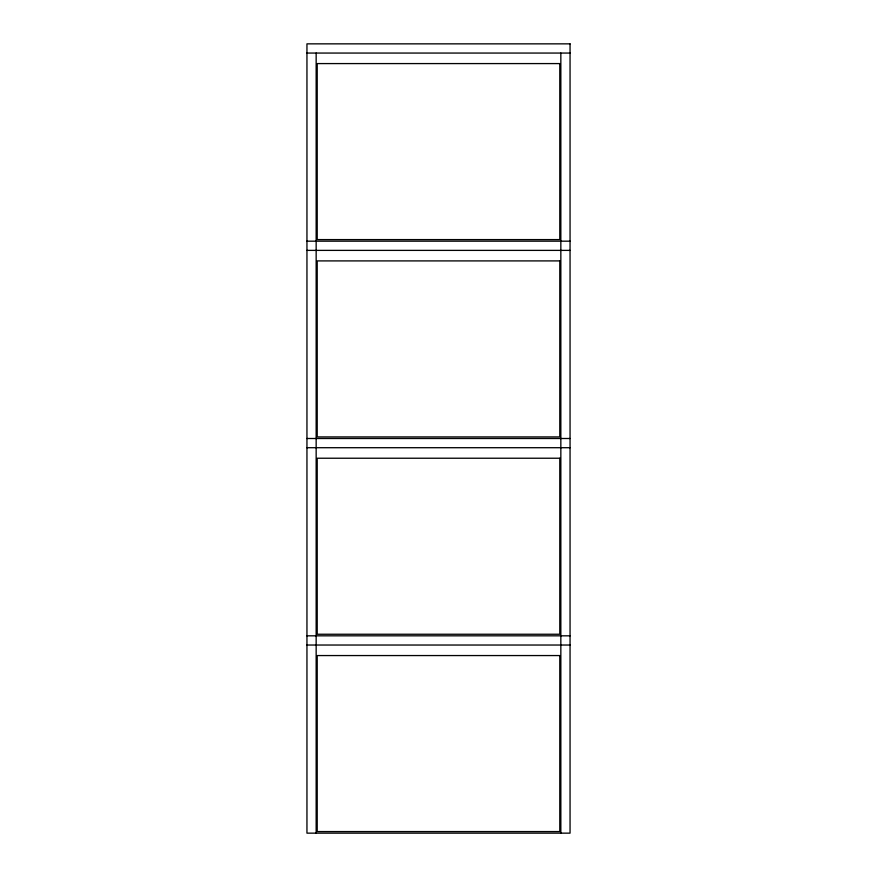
<?xml version="1.0" encoding="UTF-8"?>
<svg xmlns="http://www.w3.org/2000/svg" width="877" height="877" viewBox="0 0 877 877"><rect width="100%" height="100%" fill="white"/><g stroke="black" fill="none" stroke-linecap="round" stroke-linejoin="round"><path stroke-width="1.32" d="M306.95 53.058L570.05 53.058M306.95 241.175L570.05 241.175M306.95 250.383L570.05 250.383M306.95 438.5L570.05 438.5M306.95 447.708L570.05 447.708M306.95 635.825L570.05 635.825M306.95 645.033L570.05 645.033M560.841 53.058L560.841 833.15M316.158 53.058L316.158 833.15M570.05 43.85L306.95 43.85L306.95 833.15L570.05 833.15L570.05 43.85M559.789 63.582L317.211 63.582L317.211 239.596L559.789 239.596L559.789 63.582M559.789 260.907L317.211 260.907L317.211 436.921L559.789 436.921L559.789 260.907M559.789 458.232L317.211 458.232L317.211 634.246L559.789 634.246L559.789 458.232M559.789 655.558L317.211 655.558L317.211 831.571L559.789 831.571L559.789 655.558"/></g></svg>
